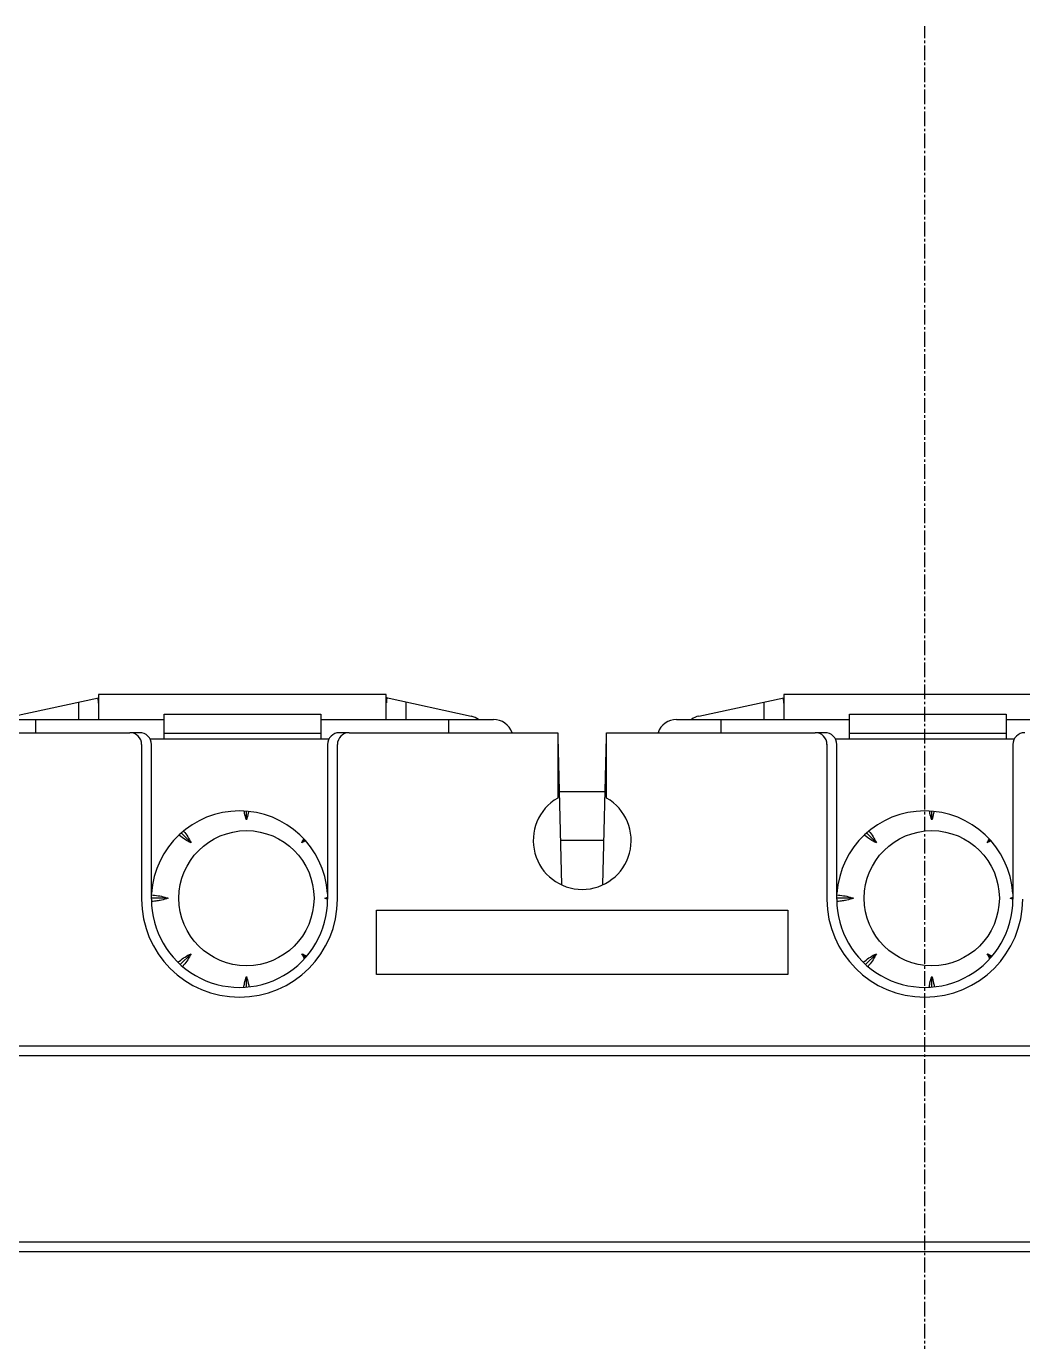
# Model space of a CAD drawing. Extents: x 0 to 193, y 0 to 226.
# Drawn here: x 65.4 to 116.3, y 158.5 to 225.6 of the extents above; entities that cross this region are included whole.
import ezdxf

# ---------------------------------------------------------------- set-up
doc = ezdxf.new("R2010")
doc.units = 0
doc.linetypes.add('AXES2', pattern=[1.125, 0.75, -0.125, 0.125, -0.125])
doc.layers.add('AXE', color=80, linetype='AXES2')

# ---------------------------------------------------------------- blocks, each defined once
blk = doc.blocks.new('trhgkjglyretgerdutdhjfkhg')
for p, q in [((8567.537, -2182.274), (8571.877, -2181.344)), ((8571.877, -2181.171), (8571.877, -2182.446)), ((8586.577, -2181.171), (8571.877, -2181.171)), ((8586.577, -2182.446), (8586.577, -2181.171)), ((8586.577, -2181.323), (8590.918, -2182.285)), ((8602.537, -2182.274), (8606.877, -2181.344)), ((8606.877, -2181.171), (8606.877, -2182.446)), ((8621.577, -2181.171), (8606.877, -2181.171)), ((8570.877, -2182.446), (8570.877, -2181.558)), ((8587.577, -2181.545), (8587.577, -2182.446)), ((8605.877, -2182.446), (8605.877, -2181.558)), ((8566.402, -2182.446), (8575.227, -2182.446)), ((8568.677, -2183.121), (8568.677, -2182.446)), ((8575.227, -2183.429), (8575.227, -2182.171)), ((8575.227, -2182.171), (8583.227, -2182.171)), ((8583.227, -2182.171), (8583.227, -2183.429)), ((8583.227, -2182.446), (8592.052, -2182.446)), ((8589.778, -2183.12), (8589.778, -2182.446)), ((8601.402, -2182.446), (8610.227, -2182.446)), ((8603.676, -2183.121), (8603.676, -2182.446)), ((8610.227, -2183.429), (8610.227, -2182.171)), ((8610.227, -2182.171), (8618.227, -2182.171)), ((8618.227, -2182.171), (8618.227, -2183.429)), ((8618.227, -2182.446), (8627.052, -2182.446)), ((8562.83, -2183.121), (8573.48, -2183.121)), ((8573.978, -2183.121), (8573.48, -2183.121)), ((8574.502, -2183.429), (8583.655, -2183.429)), ((8583.227, -2183.171), (8575.227, -2183.171)), ((8584.68, -2183.12), (8584.178, -2183.12)), ((8584.68, -2183.121), (8595.33, -2183.121)), ((8595.33, -2183.121), (8595.33, -2186.456)), ((8595.33, -2183.344), (8595.528, -2190.888)), ((8597.632, -2190.888), (8597.83, -2183.329)), ((8597.83, -2186.456), (8597.83, -2183.121)), ((8597.83, -2183.121), (8608.48, -2183.121)), ((8608.978, -2183.121), (8608.48, -2183.121)), ((8609.502, -2183.429), (8618.655, -2183.429)), ((8618.227, -2183.171), (8610.227, -2183.171)), ((8574.08, -2183.721), (8574.08, -2191.621)), ((8574.578, -2191.62), (8574.578, -2183.721)), ((8583.578, -2183.72), (8583.578, -2191.621)), ((8584.08, -2191.621), (8584.08, -2183.721)), ((8609.079, -2183.711), (8609.079, -2191.632)), ((8609.578, -2191.62), (8609.578, -2183.721)), ((8618.578, -2183.72), (8618.578, -2191.621)), ((8595.403, -2186.121), (8597.757, -2186.121)), ((8579.434, -2187.568), (8579.434, -2187.131)), ((8614.434, -2187.568), (8614.434, -2187.131)), ((8576.604, -2188.741), (8576.104, -2188.241)), ((8582.264, -2188.741), (8582.411, -2188.593)), ((8597.692, -2188.621), (8595.469, -2188.621)), ((8611.604, -2188.741), (8611.104, -2188.241)), ((8617.264, -2188.741), (8617.411, -2188.593)), ((8575.432, -2191.571), (8574.578, -2191.571)), ((8583.436, -2191.571), (8583.578, -2191.571)), ((8586.08, -2195.472), (8586.08, -2192.172)), ((8586.08, -2192.172), (8607.08, -2192.172)), ((8607.08, -2192.172), (8607.08, -2195.472)), ((8610.432, -2191.571), (8609.578, -2191.571)), ((8618.436, -2191.571), (8618.578, -2191.571)), ((8576.604, -2194.401), (8576.056, -2194.949)), ((8582.454, -2194.591), (8582.264, -2194.401)), ((8611.604, -2194.401), (8611.056, -2194.949)), ((8617.454, -2194.591), (8617.264, -2194.401)), ((8607.08, -2195.472), (8586.08, -2195.472)), ((8579.434, -2196.1), (8579.434, -2195.573)), ((8614.434, -2196.1), (8614.434, -2195.573)), ((8626.365, -2199.121), (8566.58, -2199.121)), ((8626.365, -2199.621), (8566.816, -2199.621)), ((8665.73, -2209.121), (8562.43, -2209.121)), ((8665.73, -2209.621), (8562.43, -2209.621))]:
    blk.add_line(p, q)
for centre in [(8579.434, -2191.571), (8614.434, -2191.571)]:
    blk.add_circle(centre, 3.45)
for centre, radius, start, end in [((8590.702, -2183.261), 1, 54.67389, 77.51092), ((8592.052, -2183.446), 1, 18.98049, 90), ((8601.402, -2183.446), 1, 90.0002, 161.02391), ((8602.752, -2183.25), 1, 102.43176, 126.38253), ((8573.48, -2183.721), 0.6, 359.99989, 89.9955), ((8573.978, -2183.721), 0.6, 0.00144, 90.00824), ((8584.178, -2183.72), 0.6, 90.0054, 180), ((8584.68, -2183.721), 0.6, 90.00123, 179.99846), ((8608.48, -2183.721), 0.6, 359.98114, 89.98331), ((8608.978, -2183.721), 0.6, 0, 90.00824), ((8619.178, -2183.72), 0.6, 90.0054, 180.00013), ((8596.58, -2188.621), 2.5, 120.00026, 59.99972), ((8579.08, -2191.616), 4.5, 3.74006, 176.26125), ((8614.08, -2191.616), 4.5, 3.74006, 176.26125), ((8579.08, -2191.621), 5, 180, 359.99966), ((8579.078, -2191.621), 4.5, 179.99586, 0), ((8614.077, -2191.621), 4.999, 180.13164, 0), ((8614.078, -2191.621), 4.5, 179.99616, 359.99999)]:
    blk.add_arc(centre, radius, start, end)
for points, knots in [([(8571.876, -2181.608), (8571.876, -2181.593), (8571.874, -2181.538), (8571.869, -2181.452), (8571.854, -2181.381), (8571.843, -2181.351)], [0, 0, 0, 0, 0.0438197, 0.1644144, 0.2594884, 0.2594884, 0.2594884, 0.2594884]), ([(8586.62, -2181.333), (8586.606, -2181.361), (8586.588, -2181.433), (8586.581, -2181.521), (8586.579, -2181.576), (8586.579, -2181.592)], [0, 0, 0, 0, 0.0961682, 0.2178848, 0.2637484, 0.2637484, 0.2637484, 0.2637484]), ([(8606.876, -2181.608), (8606.876, -2181.593), (8606.874, -2181.538), (8606.869, -2181.452), (8606.854, -2181.381), (8606.843, -2181.351)], [0, 0, 0, 0, 0.0438197, 0.1644144, 0.2594884, 0.2594884, 0.2594884, 0.2594884]), ([(8579.434, -2187.568), (8579.395, -2187.458), (8579.353, -2187.31), (8579.323, -2187.159), (8579.316, -2187.123)], [0, 0, 0, 0, 0.3517872, 0.4604282, 0.4604282, 0.4604282, 0.4604282]), ([(8579.548, -2187.143), (8579.542, -2187.172), (8579.513, -2187.316), (8579.473, -2187.458), (8579.434, -2187.568)], [0, 0, 0, 0, 0.0895878, 0.441066, 0.441066, 0.441066, 0.441066]), ([(8614.434, -2187.568), (8614.395, -2187.458), (8614.353, -2187.31), (8614.323, -2187.159), (8614.316, -2187.123)], [0, 0, 0, 0, 0.3517872, 0.4604298, 0.4604298, 0.4604298, 0.4604298]), ([(8614.548, -2187.143), (8614.542, -2187.172), (8614.513, -2187.316), (8614.473, -2187.458), (8614.434, -2187.568)], [0, 0, 0, 0, 0.0895923, 0.4410704, 0.4410704, 0.4410704, 0.4410704]), ([(8576.223, -2188.143), (8576.224, -2188.144), (8576.299, -2188.237), (8576.438, -2188.429), (8576.553, -2188.635), (8576.604, -2188.741)], [0, 0, 0, 0, 0.004535, 0.3586298, 0.7101065, 0.7101065, 0.7101065, 0.7101065]), ([(8611.223, -2188.143), (8611.224, -2188.144), (8611.299, -2188.237), (8611.438, -2188.429), (8611.553, -2188.635), (8611.604, -2188.741)], [0, 0, 0, 0, 0.0045065, 0.3586012, 0.710078, 0.710078, 0.710078, 0.710078]), ([(8576.604, -2188.741), (8576.498, -2188.69), (8576.292, -2188.575), (8576.101, -2188.436), (8576.009, -2188.362)], [0, 0, 0, 0, 0.3517858, 0.7058983, 0.7058983, 0.7058983, 0.7058983]), ([(8611.604, -2188.741), (8611.498, -2188.69), (8611.292, -2188.575), (8611.101, -2188.436), (8611.009, -2188.362)], [0, 0, 0, 0, 0.3517858, 0.7058983, 0.7058983, 0.7058983, 0.7058983]), ([(8574.587, -2191.405), (8574.64, -2191.408), (8574.81, -2191.422), (8575.094, -2191.467), (8575.321, -2191.531), (8575.432, -2191.571)], [0, 0, 0, 0, 0.1571227, 0.5112609, 0.8627251, 0.8627251, 0.8627251, 0.8627251]), ([(8609.587, -2191.405), (8609.64, -2191.408), (8609.809, -2191.422), (8610.094, -2191.467), (8610.321, -2191.531), (8610.432, -2191.571)], [0, 0, 0, 0, 0.1570777, 0.5112159, 0.8626801, 0.8626801, 0.8626801, 0.8626801]), ([(8574.861, -2191.709), (8574.822, -2191.714), (8574.73, -2191.726), (8574.637, -2191.733), (8574.584, -2191.736)], [0, 0, 0, 0, 0.1183966, 0.2788756, 0.2788756, 0.2788756, 0.2788756]), ([(8575.432, -2191.571), (8575.321, -2191.61), (8575.132, -2191.663), (8574.939, -2191.698), (8574.861, -2191.709)], [0, 0, 0, 0, 0.3517663, 0.5876535, 0.5876535, 0.5876535, 0.5876535]), ([(8609.861, -2191.709), (8609.822, -2191.714), (8609.73, -2191.726), (8609.637, -2191.733), (8609.584, -2191.736)], [0, 0, 0, 0, 0.1183966, 0.2788306, 0.2788306, 0.2788306, 0.2788306]), ([(8610.432, -2191.571), (8610.321, -2191.61), (8610.132, -2191.663), (8609.939, -2191.698), (8609.861, -2191.709)], [0, 0, 0, 0, 0.3517663, 0.5876535, 0.5876535, 0.5876535, 0.5876535]), ([(8576.01, -2194.779), (8576.101, -2194.705), (8576.292, -2194.566), (8576.498, -2194.451), (8576.604, -2194.401)], [0, 0, 0, 0, 0.3540916, 0.705559, 0.705559, 0.705559, 0.705559]), ([(8576.604, -2194.401), (8576.553, -2194.506), (8576.438, -2194.712), (8576.285, -2194.923), (8576.194, -2195.033), (8576.178, -2195.052)], [0, 0, 0, 0, 0.3517865, 0.7058999, 0.7798911, 0.7798911, 0.7798911, 0.7798911]), ([(8611.01, -2194.779), (8611.101, -2194.705), (8611.292, -2194.566), (8611.498, -2194.451), (8611.604, -2194.401)], [0, 0, 0, 0, 0.3540916, 0.705559, 0.705559, 0.705559, 0.705559]), ([(8611.604, -2194.401), (8611.553, -2194.506), (8611.438, -2194.712), (8611.285, -2194.923), (8611.194, -2195.033), (8611.178, -2195.052)], [0, 0, 0, 0, 0.3517865, 0.7058999, 0.7798625, 0.7798625, 0.7798625, 0.7798625]), ([(8579.301, -2196.11), (8579.311, -2196.043), (8579.344, -2195.862), (8579.395, -2195.683), (8579.434, -2195.573)], [0, 0, 0, 0, 0.202793, 0.5542702, 0.5542702, 0.5542702, 0.5542702]), ([(8579.434, -2195.573), (8579.473, -2195.683), (8579.521, -2195.855), (8579.554, -2196.03), (8579.564, -2196.091)], [0, 0, 0, 0, 0.3517875, 0.5344175, 0.5344175, 0.5344175, 0.5344175]), ([(8614.301, -2196.11), (8614.311, -2196.043), (8614.344, -2195.862), (8614.395, -2195.683), (8614.434, -2195.573)], [0, 0, 0, 0, 0.2027951, 0.5542724, 0.5542724, 0.5542724, 0.5542724]), ([(8614.434, -2195.573), (8614.473, -2195.683), (8614.521, -2195.855), (8614.554, -2196.03), (8614.564, -2196.091)], [0, 0, 0, 0, 0.3517875, 0.5344234, 0.5344234, 0.5344234, 0.5344234])]:
    blk.add_open_spline(points, degree=3, knots=knots)
for points in [[(8576.009, -2188.362), (8576.003, -2188.357), (8575.997, -2188.352), (8575.991, -2188.347)], [(8582.264, -2188.741), (8582.295, -2188.674), (8582.33, -2188.609), (8582.367, -2188.545)], [(8582.455, -2188.64), (8582.393, -2188.676), (8582.329, -2188.71), (8582.264, -2188.741)], [(8611.009, -2188.362), (8611.003, -2188.357), (8610.997, -2188.352), (8610.991, -2188.347)], [(8617.264, -2188.741), (8617.295, -2188.674), (8617.33, -2188.609), (8617.367, -2188.545)], [(8617.455, -2188.64), (8617.393, -2188.676), (8617.329, -2188.71), (8617.264, -2188.741)], [(8583.436, -2191.571), (8583.483, -2191.554), (8583.53, -2191.539), (8583.578, -2191.525)], [(8618.436, -2191.571), (8618.483, -2191.554), (8618.53, -2191.539), (8618.578, -2191.525)], [(8583.578, -2191.617), (8583.53, -2191.603), (8583.483, -2191.587), (8583.436, -2191.571)], [(8618.578, -2191.617), (8618.53, -2191.603), (8618.483, -2191.587), (8618.436, -2191.571)], [(8575.94, -2194.837), (8575.963, -2194.817), (8575.986, -2194.798), (8576.01, -2194.779)], [(8582.399, -2194.65), (8582.35, -2194.57), (8582.304, -2194.486), (8582.264, -2194.401)], [(8582.264, -2194.401), (8582.347, -2194.44), (8582.429, -2194.484), (8582.508, -2194.532)], [(8610.94, -2194.837), (8610.963, -2194.817), (8610.986, -2194.798), (8611.01, -2194.779)], [(8617.399, -2194.651), (8617.35, -2194.57), (8617.304, -2194.486), (8617.264, -2194.401)], [(8617.264, -2194.401), (8617.347, -2194.44), (8617.428, -2194.484), (8617.508, -2194.532)]]:
    blk.add_open_spline(points, degree=3)
at = {"layer": 'AXE'}
blk.add_line((8614.08, -2372.668), (8614.08, -2147.065), dxfattribs=at)

msp = doc.modelspace()

# ---------------------------------------------------------------- block references
msp.add_blockref('trhgkjglyretgerdutdhjfkhg', (-8502.802, 2372.668))

doc.saveas('drawing.dxf')
